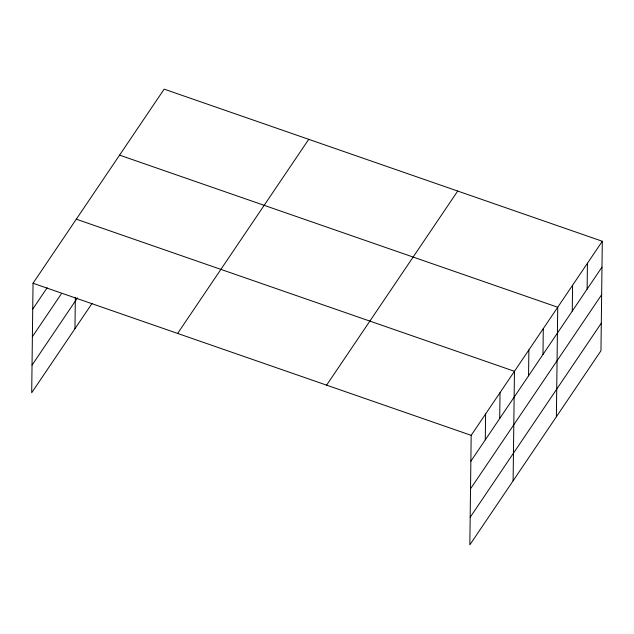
<?xml version="1.0" encoding="UTF-8"?>
<svg xmlns="http://www.w3.org/2000/svg" width="634" height="634" viewBox="0 0 634 634"><rect width="100%" height="100%" fill="white"/><g stroke="black" fill="none" stroke-linecap="round" stroke-linejoin="round"><path stroke-width="0.95" d="M602.3 241.253L471.181 435.344L469.842 544.86L600.961 350.761L602.3 241.253L164.158 89.14L33.039 283.239L31.7 392.747L92.065 303.393M74.97 328.697L75.351 297.298M485.287 439.861L485.604 413.994M499.711 418.511L500.028 392.644M513.112 480.81L514.451 371.294L76.31 219.19M528.558 375.811L528.875 349.944M542.981 354.461L543.298 328.594M556.383 416.752L557.722 307.244L119.572 155.132M572.264 311.112L572.581 285.245M587.124 289.112L587.441 263.253M32.722 309.099L47.146 287.749M32.382 336.702L61.229 294.002M32.041 365.144L77.443 297.932M177.623 333.436L308.742 139.337M326.597 385.155L457.716 191.056M470.864 461.211L601.983 267.112M470.531 488.814L601.65 294.723M470.182 517.257L601.301 323.158M33.039 283.239L471.181 435.344"/></g></svg>
